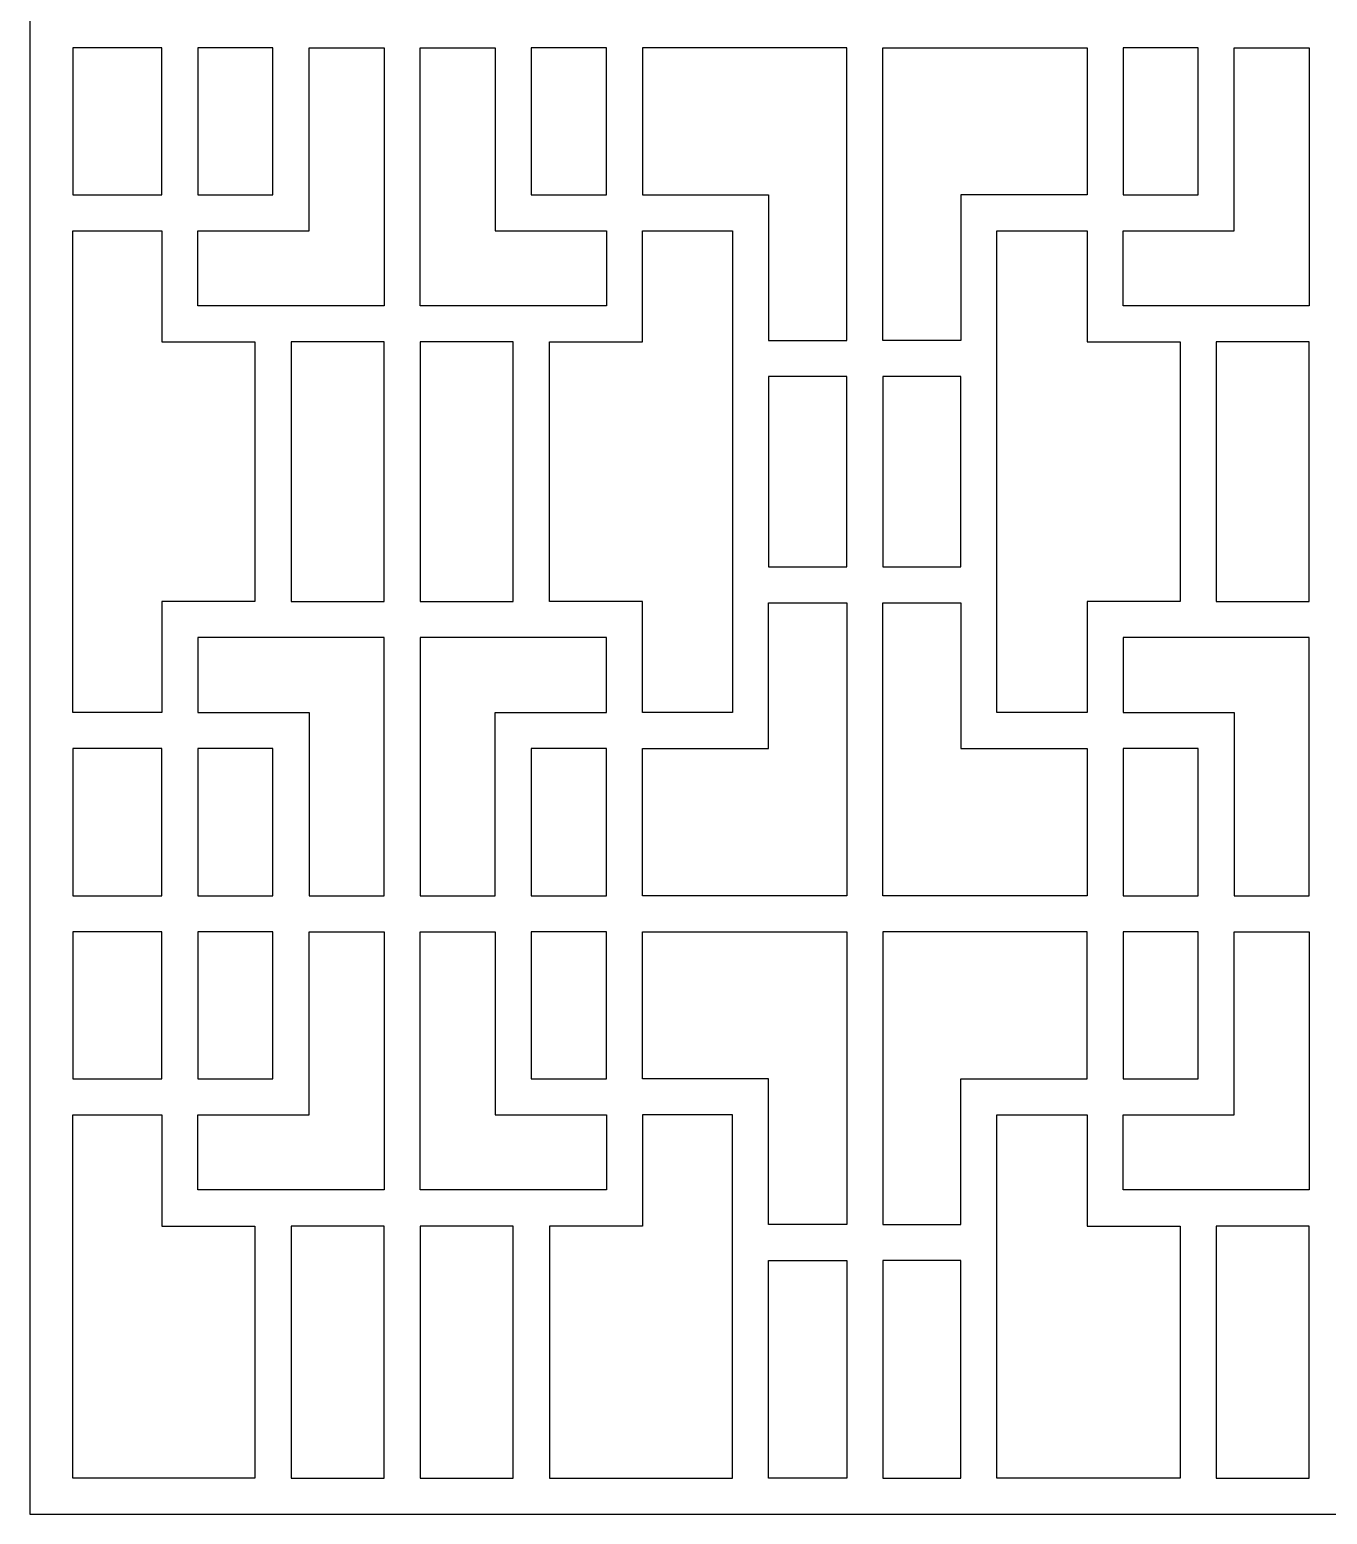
# Model space of a CAD drawing. Header units: centimetres. Extents: x 1.5 to 8.82, y -0.15 to 9.
# Drawn here: x 1.501 to 5.162, y -0.153 to 4.038 of the extents above; entities that cross this region are included whole.
import ezdxf

# ---------------------------------------------------------------- set-up
doc = ezdxf.new("R2010")
doc.units = ezdxf.units.CM
doc.header["$MEASUREMENT"] = 0
doc.layers.add('layer 1', color=7, linetype='Continuous')

msp = doc.modelspace()

# ---------------------------------------------------------------- linework, layer by layer
at = {"layer": 'layer 1', "color": 250}
msp.add_open_spline([(1.50051, -0.15265), (1.50051, -0.15265), (1.50051, -0.15265), (1.50051, -0.15265), (1.50051, -0.15265), (1.50051, -0.15265), (1.50051, 9.00077), (1.50051, 9.00077), (1.50051, 9.00077), (1.50051, 9.00077), (8.82324, 9.00077), (8.82324, 9.00077), (8.82324, 9.00077), (8.82324, 9.00077), (8.82324, -0.15265), (8.82324, -0.15265), (8.82324, -0.15265), (8.82324, -0.15265), (1.50051, -0.15265), (1.50051, -0.15265), (1.50051, -0.15265), (1.50051, -0.15265), (1.50051, -0.15265), (1.50051, -0.15265)], degree=3, knots=[0, 0, 0, 0, 0.1428571, 0.1428571, 0.1428571, 0.1428571, 0.2857143, 0.2857143, 0.2857143, 0.2857143, 0.4285714, 0.4285714, 0.4285714, 0.4285714, 0.5714286, 0.5714286, 0.5714286, 0.5714286, 0.7142857, 0.7142857, 0.7142857, 0.7142857, 1, 1, 1, 1], dxfattribs=at)
at = {"layer": 'layer 1', "color": 7}
for points, knots in [([(1.62255, 3.98673), (1.62255, 3.98673), (1.87342, 3.98673), (1.87342, 3.98673), (1.87342, 3.98673), (1.87342, 3.98673), (1.87342, 3.57143), (1.87342, 3.57143), (1.87342, 3.57143), (1.87342, 3.57143), (1.62255, 3.57143), (1.62255, 3.57143), (1.62255, 3.57143), (1.62255, 3.57143), (1.62255, 3.98673), (1.62255, 3.98673)], [0, 0, 0, 0, 0.2, 0.2, 0.2, 0.2, 0.4, 0.4, 0.4, 0.4, 0.6, 0.6, 0.6, 0.6, 1, 1, 1, 1]), ([(1.97513, 3.98673), (1.97513, 3.98673), (2.18701, 3.98673), (2.18701, 3.98673), (2.18701, 3.98673), (2.18701, 3.98673), (2.18701, 3.57143), (2.18701, 3.57143), (2.18701, 3.57143), (2.18701, 3.57143), (1.97513, 3.57143), (1.97513, 3.57143), (1.97513, 3.57143), (1.97513, 3.57143), (1.97513, 3.98673), (1.97513, 3.98673), (1.97513, 3.98673), (1.97513, 3.98673), (1.97513, 3.98673), (1.97513, 3.98673)], [0, 0, 0, 0, 0.1666667, 0.1666667, 0.1666667, 0.1666667, 0.3333333, 0.3333333, 0.3333333, 0.3333333, 0.5, 0.5, 0.5, 0.5, 0.6666667, 0.6666667, 0.6666667, 0.6666667, 1, 1, 1, 1]), ([(2.28872, 3.46973), (2.28872, 3.46973), (1.97513, 3.46973), (1.97513, 3.46973), (1.97513, 3.46973), (1.97513, 3.46973), (1.97513, 3.25784), (1.97513, 3.25784), (1.97513, 3.25784), (1.97513, 3.25784), (2.5006, 3.25784), (2.5006, 3.25784), (2.5006, 3.25784), (2.5006, 3.25784), (2.5006, 3.98673), (2.5006, 3.98673), (2.5006, 3.98673), (2.5006, 3.98673), (2.28872, 3.98673), (2.28872, 3.98673), (2.28872, 3.98673), (2.28872, 3.98673), (2.28872, 3.46973), (2.28872, 3.46973)], [0, 0, 0, 0, 0.1428571, 0.1428571, 0.1428571, 0.1428571, 0.2857143, 0.2857143, 0.2857143, 0.2857143, 0.4285714, 0.4285714, 0.4285714, 0.4285714, 0.5714286, 0.5714286, 0.5714286, 0.5714286, 0.7142857, 0.7142857, 0.7142857, 0.7142857, 1, 1, 1, 1]), ([(3.12778, 3.46973), (3.12778, 3.46973), (2.81419, 3.46973), (2.81419, 3.46973), (2.81419, 3.46973), (2.81419, 3.46973), (2.81419, 3.98673), (2.81419, 3.98673), (2.81419, 3.98673), (2.81419, 3.98673), (2.60231, 3.98673), (2.60231, 3.98673), (2.60231, 3.98673), (2.60231, 3.98673), (2.60231, 3.25784), (2.60231, 3.25784), (2.60231, 3.25784), (2.60231, 3.25784), (3.12778, 3.25784), (3.12778, 3.25784), (3.12778, 3.25784), (3.12778, 3.25784), (3.12778, 3.46973), (3.12778, 3.46973), (3.12778, 3.46973), (3.12778, 3.46973), (3.12778, 3.46973), (3.12778, 3.46973)], [0, 0, 0, 0, 0.125, 0.125, 0.125, 0.125, 0.25, 0.25, 0.25, 0.25, 0.375, 0.375, 0.375, 0.375, 0.5, 0.5, 0.5, 0.5, 0.625, 0.625, 0.625, 0.625, 0.75, 0.75, 0.75, 0.75, 1, 1, 1, 1]), ([(2.9159, 3.98673), (2.9159, 3.98673), (3.12778, 3.98673), (3.12778, 3.98673), (3.12778, 3.98673), (3.12778, 3.98673), (3.12778, 3.57143), (3.12778, 3.57143), (3.12778, 3.57143), (3.12778, 3.57143), (2.9159, 3.57143), (2.9159, 3.57143), (2.9159, 3.57143), (2.9159, 3.57143), (2.9159, 3.98673), (2.9159, 3.98673), (2.9159, 3.98673), (2.9159, 3.98673), (2.9159, 3.98673), (2.9159, 3.98673)], [0, 0, 0, 0, 0.1666667, 0.1666667, 0.1666667, 0.1666667, 0.3333333, 0.3333333, 0.3333333, 0.3333333, 0.5, 0.5, 0.5, 0.5, 0.6666667, 0.6666667, 0.6666667, 0.6666667, 1, 1, 1, 1]), ([(3.80581, 3.16038), (3.80581, 3.16038), (3.58545, 3.16038), (3.58545, 3.16038), (3.58545, 3.16038), (3.58545, 3.16038), (3.58545, 3.57143), (3.58545, 3.57143), (3.58545, 3.57143), (3.58545, 3.57143), (3.22949, 3.57143), (3.22949, 3.57143), (3.22949, 3.57143), (3.22949, 3.57143), (3.22949, 3.98673), (3.22949, 3.98673), (3.22949, 3.98673), (3.22949, 3.98673), (3.80581, 3.98673), (3.80581, 3.98673), (3.80581, 3.98673), (3.80581, 3.98673), (3.80581, 3.16038), (3.80581, 3.16038), (3.80581, 3.16038), (3.80581, 3.16038), (3.80581, 3.16038), (3.80581, 3.16038)], [0, 0, 0, 0, 0.125, 0.125, 0.125, 0.125, 0.25, 0.25, 0.25, 0.25, 0.375, 0.375, 0.375, 0.375, 0.5, 0.5, 0.5, 0.5, 0.625, 0.625, 0.625, 0.625, 0.75, 0.75, 0.75, 0.75, 1, 1, 1, 1]), ([(3.90752, 3.98673), (3.90752, 3.98673), (3.90752, 3.16038), (3.90752, 3.16038), (3.90752, 3.16038), (3.90752, 3.16038), (4.12788, 3.16038), (4.12788, 3.16038), (4.12788, 3.16038), (4.12788, 3.16038), (4.12788, 3.57143), (4.12788, 3.57143), (4.12788, 3.57143), (4.12788, 3.57143), (4.48384, 3.57143), (4.48384, 3.57143), (4.48384, 3.57143), (4.48384, 3.57143), (4.48384, 3.98673), (4.48384, 3.98673), (4.48384, 3.98673), (4.48384, 3.98673), (3.90752, 3.98673), (3.90752, 3.98673), (3.90752, 3.98673), (3.90752, 3.98673), (3.90752, 3.98673), (3.90752, 3.98673)], [0, 0, 0, 0, 0.125, 0.125, 0.125, 0.125, 0.25, 0.25, 0.25, 0.25, 0.375, 0.375, 0.375, 0.375, 0.5, 0.5, 0.5, 0.5, 0.625, 0.625, 0.625, 0.625, 0.75, 0.75, 0.75, 0.75, 1, 1, 1, 1]), ([(4.58555, 3.98673), (4.58555, 3.98673), (4.79743, 3.98673), (4.79743, 3.98673), (4.79743, 3.98673), (4.79743, 3.98673), (4.79743, 3.57143), (4.79743, 3.57143), (4.79743, 3.57143), (4.79743, 3.57143), (4.58555, 3.57143), (4.58555, 3.57143), (4.58555, 3.57143), (4.58555, 3.57143), (4.58555, 3.98673), (4.58555, 3.98673), (4.58555, 3.98673), (4.58555, 3.98673), (4.58555, 3.98673), (4.58555, 3.98673)], [0, 0, 0, 0, 0.1666667, 0.1666667, 0.1666667, 0.1666667, 0.3333333, 0.3333333, 0.3333333, 0.3333333, 0.5, 0.5, 0.5, 0.5, 0.6666667, 0.6666667, 0.6666667, 0.6666667, 1, 1, 1, 1]), ([(4.89914, 3.46973), (4.89914, 3.46973), (4.58555, 3.46973), (4.58555, 3.46973), (4.58555, 3.46973), (4.58555, 3.46973), (4.58555, 3.25784), (4.58555, 3.25784), (4.58555, 3.25784), (4.58555, 3.25784), (5.11102, 3.25784), (5.11102, 3.25784), (5.11102, 3.25784), (5.11102, 3.25784), (5.11102, 3.98673), (5.11102, 3.98673), (5.11102, 3.98673), (5.11102, 3.98673), (4.89914, 3.98673), (4.89914, 3.98673), (4.89914, 3.98673), (4.89914, 3.98673), (4.89914, 3.46973), (4.89914, 3.46973), (4.89914, 3.46973), (4.89914, 3.46973), (4.89914, 3.46973), (4.89914, 3.46973)], [0, 0, 0, 0, 0.125, 0.125, 0.125, 0.125, 0.25, 0.25, 0.25, 0.25, 0.375, 0.375, 0.375, 0.375, 0.5, 0.5, 0.5, 0.5, 0.625, 0.625, 0.625, 0.625, 0.75, 0.75, 0.75, 0.75, 1, 1, 1, 1]), ([(1.87342, 3.46973), (1.87342, 3.46973), (1.62255, 3.46973), (1.62255, 3.46973), (1.62255, 3.46973), (1.62255, 3.46973), (1.62255, 2.11028), (1.62255, 2.11028), (1.62255, 2.11028), (1.62255, 2.11028), (1.87342, 2.11028), (1.87342, 2.11028), (1.87342, 2.11028), (1.87342, 2.11028), (1.87342, 2.42387), (1.87342, 2.42387), (1.87342, 2.42387), (1.87342, 2.42387), (2.13616, 2.42387), (2.13616, 2.42387), (2.13616, 2.42387), (2.13616, 2.42387), (2.13616, 3.15614), (2.13616, 3.15614), (2.13616, 3.15614), (2.13616, 3.15614), (1.87342, 3.15614), (1.87342, 3.15614), (1.87342, 3.15614), (1.87342, 3.15614), (1.87342, 3.46973), (1.87342, 3.46973)], [0, 0, 0, 0, 0.1111111, 0.1111111, 0.1111111, 0.1111111, 0.2222222, 0.2222222, 0.2222222, 0.2222222, 0.3333333, 0.3333333, 0.3333333, 0.3333333, 0.4444444, 0.4444444, 0.4444444, 0.4444444, 0.5555556, 0.5555556, 0.5555556, 0.5555556, 0.6666667, 0.6666667, 0.6666667, 0.6666667, 0.7777778, 0.7777778, 0.7777778, 0.7777778, 1, 1, 1, 1]), ([(3.22949, 3.15614), (3.22949, 3.15614), (2.96675, 3.15614), (2.96675, 3.15614), (2.96675, 3.15614), (2.96675, 3.15614), (2.96675, 2.42387), (2.96675, 2.42387), (2.96675, 2.42387), (2.96675, 2.42387), (3.22949, 2.42387), (3.22949, 2.42387), (3.22949, 2.42387), (3.22949, 2.42387), (3.22949, 2.11028), (3.22949, 2.11028), (3.22949, 2.11028), (3.22949, 2.11028), (3.48375, 2.11028), (3.48375, 2.11028), (3.48375, 2.11028), (3.48375, 2.11028), (3.48375, 3.46973), (3.48375, 3.46973), (3.48375, 3.46973), (3.48375, 3.46973), (3.22949, 3.46973), (3.22949, 3.46973), (3.22949, 3.46973), (3.22949, 3.46973), (3.22949, 3.15614), (3.22949, 3.15614)], [0, 0, 0, 0, 0.1111111, 0.1111111, 0.1111111, 0.1111111, 0.2222222, 0.2222222, 0.2222222, 0.2222222, 0.3333333, 0.3333333, 0.3333333, 0.3333333, 0.4444444, 0.4444444, 0.4444444, 0.4444444, 0.5555556, 0.5555556, 0.5555556, 0.5555556, 0.6666667, 0.6666667, 0.6666667, 0.6666667, 0.7777778, 0.7777778, 0.7777778, 0.7777778, 1, 1, 1, 1]), ([(4.22958, 3.46973), (4.22958, 3.46973), (4.22958, 2.11028), (4.22958, 2.11028), (4.22958, 2.11028), (4.22958, 2.11028), (4.48384, 2.11028), (4.48384, 2.11028), (4.48384, 2.11028), (4.48384, 2.11028), (4.48384, 2.42387), (4.48384, 2.42387), (4.48384, 2.42387), (4.48384, 2.42387), (4.74658, 2.42387), (4.74658, 2.42387), (4.74658, 2.42387), (4.74658, 2.42387), (4.74658, 3.15614), (4.74658, 3.15614), (4.74658, 3.15614), (4.74658, 3.15614), (4.48384, 3.15614), (4.48384, 3.15614), (4.48384, 3.15614), (4.48384, 3.15614), (4.48384, 3.46973), (4.48384, 3.46973), (4.48384, 3.46973), (4.48384, 3.46973), (4.22958, 3.46973), (4.22958, 3.46973), (4.22958, 3.46973), (4.22958, 3.46973), (4.22958, 3.46973), (4.22958, 3.46973)], [0, 0, 0, 0, 0.1, 0.1, 0.1, 0.1, 0.2, 0.2, 0.2, 0.2, 0.3, 0.3, 0.3, 0.3, 0.4, 0.4, 0.4, 0.4, 0.5, 0.5, 0.5, 0.5, 0.6, 0.6, 0.6, 0.6, 0.7, 0.7, 0.7, 0.7, 0.8, 0.8, 0.8, 0.8, 1, 1, 1, 1]), ([(2.23787, 3.15614), (2.23787, 3.15614), (2.5006, 3.15614), (2.5006, 3.15614), (2.5006, 3.15614), (2.5006, 3.15614), (2.5006, 2.42387), (2.5006, 2.42387), (2.5006, 2.42387), (2.5006, 2.42387), (2.23787, 2.42387), (2.23787, 2.42387), (2.23787, 2.42387), (2.23787, 2.42387), (2.23787, 3.15614), (2.23787, 3.15614)], [0, 0, 0, 0, 0.2, 0.2, 0.2, 0.2, 0.4, 0.4, 0.4, 0.4, 0.6, 0.6, 0.6, 0.6, 1, 1, 1, 1]), ([(2.60231, 3.15614), (2.60231, 3.15614), (2.86504, 3.15614), (2.86504, 3.15614), (2.86504, 3.15614), (2.86504, 3.15614), (2.86504, 2.42387), (2.86504, 2.42387), (2.86504, 2.42387), (2.86504, 2.42387), (2.60231, 2.42387), (2.60231, 2.42387), (2.60231, 2.42387), (2.60231, 2.42387), (2.60231, 3.15614), (2.60231, 3.15614), (2.60231, 3.15614), (2.60231, 3.15614), (2.60231, 3.15614), (2.60231, 3.15614)], [0, 0, 0, 0, 0.1666667, 0.1666667, 0.1666667, 0.1666667, 0.3333333, 0.3333333, 0.3333333, 0.3333333, 0.5, 0.5, 0.5, 0.5, 0.6666667, 0.6666667, 0.6666667, 0.6666667, 1, 1, 1, 1]), ([(4.84829, 3.15614), (4.84829, 3.15614), (5.11102, 3.15614), (5.11102, 3.15614), (5.11102, 3.15614), (5.11102, 3.15614), (5.11102, 2.42387), (5.11102, 2.42387), (5.11102, 2.42387), (5.11102, 2.42387), (4.84829, 2.42387), (4.84829, 2.42387), (4.84829, 2.42387), (4.84829, 2.42387), (4.84829, 3.15614), (4.84829, 3.15614), (4.84829, 3.15614), (4.84829, 3.15614), (4.84829, 3.15614), (4.84829, 3.15614)], [0, 0, 0, 0, 0.1666667, 0.1666667, 0.1666667, 0.1666667, 0.3333333, 0.3333333, 0.3333333, 0.3333333, 0.5, 0.5, 0.5, 0.5, 0.6666667, 0.6666667, 0.6666667, 0.6666667, 1, 1, 1, 1]), ([(3.58545, 3.05867), (3.58545, 3.05867), (3.80581, 3.05867), (3.80581, 3.05867), (3.80581, 3.05867), (3.80581, 3.05867), (3.80581, 2.52133), (3.80581, 2.52133), (3.80581, 2.52133), (3.80581, 2.52133), (3.58545, 2.52133), (3.58545, 2.52133), (3.58545, 2.52133), (3.58545, 2.52133), (3.58545, 3.05867), (3.58545, 3.05867)], [0, 0, 0, 0, 0.2, 0.2, 0.2, 0.2, 0.4, 0.4, 0.4, 0.4, 0.6, 0.6, 0.6, 0.6, 1, 1, 1, 1]), ([(3.90752, 3.05867), (3.90752, 3.05867), (4.12788, 3.05867), (4.12788, 3.05867), (4.12788, 3.05867), (4.12788, 3.05867), (4.12788, 2.52133), (4.12788, 2.52133), (4.12788, 2.52133), (4.12788, 2.52133), (3.90752, 2.52133), (3.90752, 2.52133), (3.90752, 2.52133), (3.90752, 2.52133), (3.90752, 3.05867), (3.90752, 3.05867), (3.90752, 3.05867), (3.90752, 3.05867), (3.90752, 3.05867), (3.90752, 3.05867)], [0, 0, 0, 0, 0.1666667, 0.1666667, 0.1666667, 0.1666667, 0.3333333, 0.3333333, 0.3333333, 0.3333333, 0.5, 0.5, 0.5, 0.5, 0.6666667, 0.6666667, 0.6666667, 0.6666667, 1, 1, 1, 1]), ([(3.22949, 1.59328), (3.22949, 1.59328), (3.80581, 1.59328), (3.80581, 1.59328), (3.80581, 1.59328), (3.80581, 1.59328), (3.80581, 2.41963), (3.80581, 2.41963), (3.80581, 2.41963), (3.80581, 2.41963), (3.58545, 2.41963), (3.58545, 2.41963), (3.58545, 2.41963), (3.58545, 2.41963), (3.58545, 2.00857), (3.58545, 2.00857), (3.58545, 2.00857), (3.58545, 2.00857), (3.22949, 2.00857), (3.22949, 2.00857), (3.22949, 2.00857), (3.22949, 2.00857), (3.22949, 1.59328), (3.22949, 1.59328)], [0, 0, 0, 0, 0.1428571, 0.1428571, 0.1428571, 0.1428571, 0.2857143, 0.2857143, 0.2857143, 0.2857143, 0.4285714, 0.4285714, 0.4285714, 0.4285714, 0.5714286, 0.5714286, 0.5714286, 0.5714286, 0.7142857, 0.7142857, 0.7142857, 0.7142857, 1, 1, 1, 1]), ([(3.90752, 2.41963), (3.90752, 2.41963), (3.90752, 1.59328), (3.90752, 1.59328), (3.90752, 1.59328), (3.90752, 1.59328), (4.48384, 1.59328), (4.48384, 1.59328), (4.48384, 1.59328), (4.48384, 1.59328), (4.48384, 2.00857), (4.48384, 2.00857), (4.48384, 2.00857), (4.48384, 2.00857), (4.12788, 2.00857), (4.12788, 2.00857), (4.12788, 2.00857), (4.12788, 2.00857), (4.12788, 2.41963), (4.12788, 2.41963), (4.12788, 2.41963), (4.12788, 2.41963), (3.90752, 2.41963), (3.90752, 2.41963), (3.90752, 2.41963), (3.90752, 2.41963), (3.90752, 2.41963), (3.90752, 2.41963)], [0, 0, 0, 0, 0.125, 0.125, 0.125, 0.125, 0.25, 0.25, 0.25, 0.25, 0.375, 0.375, 0.375, 0.375, 0.5, 0.5, 0.5, 0.5, 0.625, 0.625, 0.625, 0.625, 0.75, 0.75, 0.75, 0.75, 1, 1, 1, 1]), ([(2.28872, 2.11028), (2.28872, 2.11028), (1.97513, 2.11028), (1.97513, 2.11028), (1.97513, 2.11028), (1.97513, 2.11028), (1.97513, 2.32216), (1.97513, 2.32216), (1.97513, 2.32216), (1.97513, 2.32216), (2.5006, 2.32216), (2.5006, 2.32216), (2.5006, 2.32216), (2.5006, 2.32216), (2.5006, 1.59328), (2.5006, 1.59328), (2.5006, 1.59328), (2.5006, 1.59328), (2.28872, 1.59328), (2.28872, 1.59328), (2.28872, 1.59328), (2.28872, 1.59328), (2.28872, 2.11028), (2.28872, 2.11028)], [0, 0, 0, 0, 0.1428571, 0.1428571, 0.1428571, 0.1428571, 0.2857143, 0.2857143, 0.2857143, 0.2857143, 0.4285714, 0.4285714, 0.4285714, 0.4285714, 0.5714286, 0.5714286, 0.5714286, 0.5714286, 0.7142857, 0.7142857, 0.7142857, 0.7142857, 1, 1, 1, 1]), ([(3.12778, 2.11028), (3.12778, 2.11028), (2.81419, 2.11028), (2.81419, 2.11028), (2.81419, 2.11028), (2.81419, 2.11028), (2.81419, 1.59328), (2.81419, 1.59328), (2.81419, 1.59328), (2.81419, 1.59328), (2.60231, 1.59328), (2.60231, 1.59328), (2.60231, 1.59328), (2.60231, 1.59328), (2.60231, 2.32216), (2.60231, 2.32216), (2.60231, 2.32216), (2.60231, 2.32216), (3.12778, 2.32216), (3.12778, 2.32216), (3.12778, 2.32216), (3.12778, 2.32216), (3.12778, 2.11028), (3.12778, 2.11028), (3.12778, 2.11028), (3.12778, 2.11028), (3.12778, 2.11028), (3.12778, 2.11028)], [0, 0, 0, 0, 0.125, 0.125, 0.125, 0.125, 0.25, 0.25, 0.25, 0.25, 0.375, 0.375, 0.375, 0.375, 0.5, 0.5, 0.5, 0.5, 0.625, 0.625, 0.625, 0.625, 0.75, 0.75, 0.75, 0.75, 1, 1, 1, 1]), ([(4.89914, 2.11028), (4.89914, 2.11028), (4.58555, 2.11028), (4.58555, 2.11028), (4.58555, 2.11028), (4.58555, 2.11028), (4.58555, 2.32216), (4.58555, 2.32216), (4.58555, 2.32216), (4.58555, 2.32216), (5.11102, 2.32216), (5.11102, 2.32216), (5.11102, 2.32216), (5.11102, 2.32216), (5.11102, 1.59328), (5.11102, 1.59328), (5.11102, 1.59328), (5.11102, 1.59328), (4.89914, 1.59328), (4.89914, 1.59328), (4.89914, 1.59328), (4.89914, 1.59328), (4.89914, 2.11028), (4.89914, 2.11028), (4.89914, 2.11028), (4.89914, 2.11028), (4.89914, 2.11028), (4.89914, 2.11028)], [0, 0, 0, 0, 0.125, 0.125, 0.125, 0.125, 0.25, 0.25, 0.25, 0.25, 0.375, 0.375, 0.375, 0.375, 0.5, 0.5, 0.5, 0.5, 0.625, 0.625, 0.625, 0.625, 0.75, 0.75, 0.75, 0.75, 1, 1, 1, 1]), ([(1.62255, 2.00857), (1.62255, 2.00857), (1.87342, 2.00857), (1.87342, 2.00857), (1.87342, 2.00857), (1.87342, 2.00857), (1.87342, 1.59328), (1.87342, 1.59328), (1.87342, 1.59328), (1.87342, 1.59328), (1.62255, 1.59328), (1.62255, 1.59328), (1.62255, 1.59328), (1.62255, 1.59328), (1.62255, 2.00857), (1.62255, 2.00857), (1.62255, 2.00857), (1.62255, 2.00857), (1.62255, 2.00857), (1.62255, 2.00857)], [0, 0, 0, 0, 0.1666667, 0.1666667, 0.1666667, 0.1666667, 0.3333333, 0.3333333, 0.3333333, 0.3333333, 0.5, 0.5, 0.5, 0.5, 0.6666667, 0.6666667, 0.6666667, 0.6666667, 1, 1, 1, 1]), ([(1.97513, 2.00857), (1.97513, 2.00857), (2.18701, 2.00857), (2.18701, 2.00857), (2.18701, 2.00857), (2.18701, 2.00857), (2.18701, 1.59328), (2.18701, 1.59328), (2.18701, 1.59328), (2.18701, 1.59328), (1.97513, 1.59328), (1.97513, 1.59328), (1.97513, 1.59328), (1.97513, 1.59328), (1.97513, 2.00857), (1.97513, 2.00857), (1.97513, 2.00857), (1.97513, 2.00857), (1.97513, 2.00857), (1.97513, 2.00857)], [0, 0, 0, 0, 0.1666667, 0.1666667, 0.1666667, 0.1666667, 0.3333333, 0.3333333, 0.3333333, 0.3333333, 0.5, 0.5, 0.5, 0.5, 0.6666667, 0.6666667, 0.6666667, 0.6666667, 1, 1, 1, 1]), ([(2.9159, 2.00857), (2.9159, 2.00857), (3.12778, 2.00857), (3.12778, 2.00857), (3.12778, 2.00857), (3.12778, 2.00857), (3.12778, 1.59328), (3.12778, 1.59328), (3.12778, 1.59328), (3.12778, 1.59328), (2.9159, 1.59328), (2.9159, 1.59328), (2.9159, 1.59328), (2.9159, 1.59328), (2.9159, 2.00857), (2.9159, 2.00857), (2.9159, 2.00857), (2.9159, 2.00857), (2.9159, 2.00857), (2.9159, 2.00857)], [0, 0, 0, 0, 0.1666667, 0.1666667, 0.1666667, 0.1666667, 0.3333333, 0.3333333, 0.3333333, 0.3333333, 0.5, 0.5, 0.5, 0.5, 0.6666667, 0.6666667, 0.6666667, 0.6666667, 1, 1, 1, 1]), ([(4.58555, 2.00857), (4.58555, 2.00857), (4.79743, 2.00857), (4.79743, 2.00857), (4.79743, 2.00857), (4.79743, 2.00857), (4.79743, 1.59328), (4.79743, 1.59328), (4.79743, 1.59328), (4.79743, 1.59328), (4.58555, 1.59328), (4.58555, 1.59328), (4.58555, 1.59328), (4.58555, 1.59328), (4.58555, 2.00857), (4.58555, 2.00857), (4.58555, 2.00857), (4.58555, 2.00857), (4.58555, 2.00857), (4.58555, 2.00857)], [0, 0, 0, 0, 0.1666667, 0.1666667, 0.1666667, 0.1666667, 0.3333333, 0.3333333, 0.3333333, 0.3333333, 0.5, 0.5, 0.5, 0.5, 0.6666667, 0.6666667, 0.6666667, 0.6666667, 1, 1, 1, 1]), ([(1.62255, 1.49157), (1.62255, 1.49157), (1.87342, 1.49157), (1.87342, 1.49157), (1.87342, 1.49157), (1.87342, 1.49157), (1.87342, 1.07628), (1.87342, 1.07628), (1.87342, 1.07628), (1.87342, 1.07628), (1.62255, 1.07628), (1.62255, 1.07628), (1.62255, 1.07628), (1.62255, 1.07628), (1.62255, 1.49157), (1.62255, 1.49157), (1.62255, 1.49157), (1.62255, 1.49157), (1.62255, 1.49157), (1.62255, 1.49157)], [0, 0, 0, 0, 0.1666667, 0.1666667, 0.1666667, 0.1666667, 0.3333333, 0.3333333, 0.3333333, 0.3333333, 0.5, 0.5, 0.5, 0.5, 0.6666667, 0.6666667, 0.6666667, 0.6666667, 1, 1, 1, 1]), ([(1.97513, 1.49157), (1.97513, 1.49157), (2.18701, 1.49157), (2.18701, 1.49157), (2.18701, 1.49157), (2.18701, 1.49157), (2.18701, 1.07628), (2.18701, 1.07628), (2.18701, 1.07628), (2.18701, 1.07628), (1.97513, 1.07628), (1.97513, 1.07628), (1.97513, 1.07628), (1.97513, 1.07628), (1.97513, 1.49157), (1.97513, 1.49157), (1.97513, 1.49157), (1.97513, 1.49157), (1.97513, 1.49157), (1.97513, 1.49157)], [0, 0, 0, 0, 0.1666667, 0.1666667, 0.1666667, 0.1666667, 0.3333333, 0.3333333, 0.3333333, 0.3333333, 0.5, 0.5, 0.5, 0.5, 0.6666667, 0.6666667, 0.6666667, 0.6666667, 1, 1, 1, 1]), ([(2.28872, 0.97457), (2.28872, 0.97457), (1.97513, 0.97457), (1.97513, 0.97457), (1.97513, 0.97457), (1.97513, 0.97457), (1.97513, 0.76269), (1.97513, 0.76269), (1.97513, 0.76269), (1.97513, 0.76269), (2.5006, 0.76269), (2.5006, 0.76269), (2.5006, 0.76269), (2.5006, 0.76269), (2.5006, 1.49157), (2.5006, 1.49157), (2.5006, 1.49157), (2.5006, 1.49157), (2.28872, 1.49157), (2.28872, 1.49157), (2.28872, 1.49157), (2.28872, 1.49157), (2.28872, 0.97457), (2.28872, 0.97457), (2.28872, 0.97457), (2.28872, 0.97457), (2.28872, 0.97457), (2.28872, 0.97457)], [0, 0, 0, 0, 0.125, 0.125, 0.125, 0.125, 0.25, 0.25, 0.25, 0.25, 0.375, 0.375, 0.375, 0.375, 0.5, 0.5, 0.5, 0.5, 0.625, 0.625, 0.625, 0.625, 0.75, 0.75, 0.75, 0.75, 1, 1, 1, 1]), ([(3.12778, 0.97457), (3.12778, 0.97457), (2.81419, 0.97457), (2.81419, 0.97457), (2.81419, 0.97457), (2.81419, 0.97457), (2.81419, 1.49157), (2.81419, 1.49157), (2.81419, 1.49157), (2.81419, 1.49157), (2.60231, 1.49157), (2.60231, 1.49157), (2.60231, 1.49157), (2.60231, 1.49157), (2.60231, 0.76269), (2.60231, 0.76269), (2.60231, 0.76269), (2.60231, 0.76269), (3.12778, 0.76269), (3.12778, 0.76269), (3.12778, 0.76269), (3.12778, 0.76269), (3.12778, 0.97457), (3.12778, 0.97457), (3.12778, 0.97457), (3.12778, 0.97457), (3.12778, 0.97457), (3.12778, 0.97457)], [0, 0, 0, 0, 0.125, 0.125, 0.125, 0.125, 0.25, 0.25, 0.25, 0.25, 0.375, 0.375, 0.375, 0.375, 0.5, 0.5, 0.5, 0.5, 0.625, 0.625, 0.625, 0.625, 0.75, 0.75, 0.75, 0.75, 1, 1, 1, 1]), ([(2.9159, 1.49157), (2.9159, 1.49157), (3.12778, 1.49157), (3.12778, 1.49157), (3.12778, 1.49157), (3.12778, 1.49157), (3.12778, 1.07628), (3.12778, 1.07628), (3.12778, 1.07628), (3.12778, 1.07628), (2.9159, 1.07628), (2.9159, 1.07628), (2.9159, 1.07628), (2.9159, 1.07628), (2.9159, 1.49157), (2.9159, 1.49157), (2.9159, 1.49157), (2.9159, 1.49157), (2.9159, 1.49157), (2.9159, 1.49157)], [0, 0, 0, 0, 0.1666667, 0.1666667, 0.1666667, 0.1666667, 0.3333333, 0.3333333, 0.3333333, 0.3333333, 0.5, 0.5, 0.5, 0.5, 0.6666667, 0.6666667, 0.6666667, 0.6666667, 1, 1, 1, 1]), ([(3.58545, 0.66522), (3.58545, 0.66522), (3.80581, 0.66522), (3.80581, 0.66522), (3.80581, 0.66522), (3.80581, 0.66522), (3.80581, 1.49157), (3.80581, 1.49157), (3.80581, 1.49157), (3.80581, 1.49157), (3.22949, 1.49157), (3.22949, 1.49157), (3.22949, 1.49157), (3.22949, 1.49157), (3.22949, 1.07628), (3.22949, 1.07628), (3.22949, 1.07628), (3.22949, 1.07628), (3.58545, 1.07628), (3.58545, 1.07628), (3.58545, 1.07628), (3.58545, 1.07628), (3.58545, 0.66522), (3.58545, 0.66522), (3.58545, 0.66522), (3.58545, 0.66522), (3.58545, 0.66522), (3.58545, 0.66522)], [0, 0, 0, 0, 0.125, 0.125, 0.125, 0.125, 0.25, 0.25, 0.25, 0.25, 0.375, 0.375, 0.375, 0.375, 0.5, 0.5, 0.5, 0.5, 0.625, 0.625, 0.625, 0.625, 0.75, 0.75, 0.75, 0.75, 1, 1, 1, 1]), ([(4.12788, 0.66522), (4.12788, 0.66522), (3.90752, 0.66522), (3.90752, 0.66522), (3.90752, 0.66522), (3.90752, 0.66522), (3.90752, 1.49157), (3.90752, 1.49157), (3.90752, 1.49157), (3.90752, 1.49157), (4.48384, 1.49157), (4.48384, 1.49157), (4.48384, 1.49157), (4.48384, 1.49157), (4.48384, 1.07628), (4.48384, 1.07628), (4.48384, 1.07628), (4.48384, 1.07628), (4.12788, 1.07628), (4.12788, 1.07628), (4.12788, 1.07628), (4.12788, 1.07628), (4.12788, 0.66522), (4.12788, 0.66522), (4.12788, 0.66522), (4.12788, 0.66522), (4.12788, 0.66522), (4.12788, 0.66522)], [0, 0, 0, 0, 0.125, 0.125, 0.125, 0.125, 0.25, 0.25, 0.25, 0.25, 0.375, 0.375, 0.375, 0.375, 0.5, 0.5, 0.5, 0.5, 0.625, 0.625, 0.625, 0.625, 0.75, 0.75, 0.75, 0.75, 1, 1, 1, 1]), ([(4.58555, 1.49157), (4.58555, 1.49157), (4.79743, 1.49157), (4.79743, 1.49157), (4.79743, 1.49157), (4.79743, 1.49157), (4.79743, 1.07628), (4.79743, 1.07628), (4.79743, 1.07628), (4.79743, 1.07628), (4.58555, 1.07628), (4.58555, 1.07628), (4.58555, 1.07628), (4.58555, 1.07628), (4.58555, 1.49157), (4.58555, 1.49157), (4.58555, 1.49157), (4.58555, 1.49157), (4.58555, 1.49157), (4.58555, 1.49157)], [0, 0, 0, 0, 0.1666667, 0.1666667, 0.1666667, 0.1666667, 0.3333333, 0.3333333, 0.3333333, 0.3333333, 0.5, 0.5, 0.5, 0.5, 0.6666667, 0.6666667, 0.6666667, 0.6666667, 1, 1, 1, 1]), ([(4.89914, 0.97457), (4.89914, 0.97457), (4.58555, 0.97457), (4.58555, 0.97457), (4.58555, 0.97457), (4.58555, 0.97457), (4.58555, 0.76269), (4.58555, 0.76269), (4.58555, 0.76269), (4.58555, 0.76269), (5.11102, 0.76269), (5.11102, 0.76269), (5.11102, 0.76269), (5.11102, 0.76269), (5.11102, 1.49157), (5.11102, 1.49157), (5.11102, 1.49157), (5.11102, 1.49157), (4.89914, 1.49157), (4.89914, 1.49157), (4.89914, 1.49157), (4.89914, 1.49157), (4.89914, 0.97457), (4.89914, 0.97457), (4.89914, 0.97457), (4.89914, 0.97457), (4.89914, 0.97457), (4.89914, 0.97457)], [0, 0, 0, 0, 0.125, 0.125, 0.125, 0.125, 0.25, 0.25, 0.25, 0.25, 0.375, 0.375, 0.375, 0.375, 0.5, 0.5, 0.5, 0.5, 0.625, 0.625, 0.625, 0.625, 0.75, 0.75, 0.75, 0.75, 1, 1, 1, 1]), ([(1.87342, 0.97457), (1.87342, 0.97457), (1.62255, 0.97457), (1.62255, 0.97457), (1.62255, 0.97457), (1.62255, 0.97457), (1.62255, -0.05095), (1.62255, -0.05095), (1.62255, -0.05095), (1.62255, -0.05095), (2.13616, -0.05095), (2.13616, -0.05095), (2.13616, -0.05095), (2.13616, -0.05095), (2.13616, 0.66098), (2.13616, 0.66098), (2.13616, 0.66098), (2.13616, 0.66098), (1.87342, 0.66098), (1.87342, 0.66098), (1.87342, 0.66098), (1.87342, 0.66098), (1.87342, 0.97457), (1.87342, 0.97457), (1.87342, 0.97457), (1.87342, 0.97457), (1.87342, 0.97457), (1.87342, 0.97457)], [0, 0, 0, 0, 0.125, 0.125, 0.125, 0.125, 0.25, 0.25, 0.25, 0.25, 0.375, 0.375, 0.375, 0.375, 0.5, 0.5, 0.5, 0.5, 0.625, 0.625, 0.625, 0.625, 0.75, 0.75, 0.75, 0.75, 1, 1, 1, 1]), ([(2.96685, 0.66098), (2.96685, 0.66098), (3.22949, 0.66098), (3.22949, 0.66098), (3.22949, 0.66098), (3.22949, 0.66098), (3.22949, 0.97457), (3.22949, 0.97457), (3.22949, 0.97457), (3.22949, 0.97457), (3.48375, 0.97457), (3.48375, 0.97457), (3.48375, 0.97457), (3.48375, 0.97457), (3.48375, -0.05095), (3.48375, -0.05095), (3.48375, -0.05095), (3.48375, -0.05095), (2.96675, -0.05095), (2.96675, -0.05095), (2.96675, -0.05095), (2.96675, -0.05095), (2.96685, 0.66098), (2.96685, 0.66098), (2.96685, 0.66098), (2.96685, 0.66098), (2.96685, 0.66098), (2.96685, 0.66098)], [0, 0, 0, 0, 0.125, 0.125, 0.125, 0.125, 0.25, 0.25, 0.25, 0.25, 0.375, 0.375, 0.375, 0.375, 0.5, 0.5, 0.5, 0.5, 0.625, 0.625, 0.625, 0.625, 0.75, 0.75, 0.75, 0.75, 1, 1, 1, 1]), ([(4.22958, 0.97457), (4.22958, 0.97457), (4.22958, -0.05095), (4.22958, -0.05095), (4.22958, -0.05095), (4.22958, -0.05095), (4.74658, -0.05095), (4.74658, -0.05095), (4.74658, -0.05095), (4.74658, -0.05095), (4.74658, 0.66098), (4.74658, 0.66098), (4.74658, 0.66098), (4.74658, 0.66098), (4.48384, 0.66098), (4.48384, 0.66098), (4.48384, 0.66098), (4.48384, 0.66098), (4.48384, 0.97457), (4.48384, 0.97457), (4.48384, 0.97457), (4.48384, 0.97457), (4.22958, 0.97457), (4.22958, 0.97457), (4.22958, 0.97457), (4.22958, 0.97457), (4.22958, 0.97457), (4.22958, 0.97457)], [0, 0, 0, 0, 0.125, 0.125, 0.125, 0.125, 0.25, 0.25, 0.25, 0.25, 0.375, 0.375, 0.375, 0.375, 0.5, 0.5, 0.5, 0.5, 0.625, 0.625, 0.625, 0.625, 0.75, 0.75, 0.75, 0.75, 1, 1, 1, 1]), ([(2.23787, 0.66098), (2.23787, 0.66098), (2.5006, 0.66098), (2.5006, 0.66098), (2.5006, 0.66098), (2.5006, 0.66098), (2.5006, -0.05095), (2.5006, -0.05095), (2.5006, -0.05095), (2.5006, -0.05095), (2.23787, -0.05095), (2.23787, -0.05095), (2.23787, -0.05095), (2.23787, -0.05095), (2.23787, 0.66098), (2.23787, 0.66098), (2.23787, 0.66098), (2.23787, 0.66098), (2.23787, 0.66098), (2.23787, 0.66098)], [0, 0, 0, 0, 0.1666667, 0.1666667, 0.1666667, 0.1666667, 0.3333333, 0.3333333, 0.3333333, 0.3333333, 0.5, 0.5, 0.5, 0.5, 0.6666667, 0.6666667, 0.6666667, 0.6666667, 1, 1, 1, 1]), ([(2.86504, 0.66098), (2.86504, 0.66098), (2.86504, -0.05095), (2.86504, -0.05095), (2.86504, -0.05095), (2.86504, -0.05095), (2.60231, -0.05095), (2.60231, -0.05095), (2.60231, -0.05095), (2.60231, -0.05095), (2.60231, 0.66098), (2.60231, 0.66098), (2.60231, 0.66098), (2.60231, 0.66098), (2.86504, 0.66098), (2.86504, 0.66098), (2.86504, 0.66098), (2.86504, 0.66098), (2.86504, 0.66098), (2.86504, 0.66098)], [0, 0, 0, 0, 0.1666667, 0.1666667, 0.1666667, 0.1666667, 0.3333333, 0.3333333, 0.3333333, 0.3333333, 0.5, 0.5, 0.5, 0.5, 0.6666667, 0.6666667, 0.6666667, 0.6666667, 1, 1, 1, 1]), ([(4.84829, 0.66098), (4.84829, 0.66098), (5.11102, 0.66098), (5.11102, 0.66098), (5.11102, 0.66098), (5.11102, 0.66098), (5.11102, -0.05095), (5.11102, -0.05095), (5.11102, -0.05095), (5.11102, -0.05095), (4.84829, -0.05095), (4.84829, -0.05095), (4.84829, -0.05095), (4.84829, -0.05095), (4.84829, 0.66098), (4.84829, 0.66098), (4.84829, 0.66098), (4.84829, 0.66098), (4.84829, 0.66098), (4.84829, 0.66098)], [0, 0, 0, 0, 0.1666667, 0.1666667, 0.1666667, 0.1666667, 0.3333333, 0.3333333, 0.3333333, 0.3333333, 0.5, 0.5, 0.5, 0.5, 0.6666667, 0.6666667, 0.6666667, 0.6666667, 1, 1, 1, 1]), ([(3.58545, -0.05095), (3.58545, -0.05095), (3.80581, -0.05095), (3.80581, -0.05095), (3.80581, -0.05095), (3.80581, -0.05095), (3.80581, 0.56352), (3.80581, 0.56352), (3.80581, 0.56352), (3.80581, 0.56352), (3.58545, 0.56352), (3.58545, 0.56352), (3.58545, 0.56352), (3.58545, 0.56352), (3.58545, -0.05095), (3.58545, -0.05095), (3.58545, -0.05095), (3.58545, -0.05095), (3.58545, -0.05095), (3.58545, -0.05095)], [0, 0, 0, 0, 0.1666667, 0.1666667, 0.1666667, 0.1666667, 0.3333333, 0.3333333, 0.3333333, 0.3333333, 0.5, 0.5, 0.5, 0.5, 0.6666667, 0.6666667, 0.6666667, 0.6666667, 1, 1, 1, 1]), ([(3.90752, 0.56352), (3.90752, 0.56352), (4.12788, 0.56352), (4.12788, 0.56352), (4.12788, 0.56352), (4.12788, 0.56352), (4.12788, -0.05095), (4.12788, -0.05095), (4.12788, -0.05095), (4.12788, -0.05095), (3.90752, -0.05095), (3.90752, -0.05095), (3.90752, -0.05095), (3.90752, -0.05095), (3.90752, 0.56352), (3.90752, 0.56352), (3.90752, 0.56352), (3.90752, 0.56352), (3.90752, 0.56352), (3.90752, 0.56352)], [0, 0, 0, 0, 0.1666667, 0.1666667, 0.1666667, 0.1666667, 0.3333333, 0.3333333, 0.3333333, 0.3333333, 0.5, 0.5, 0.5, 0.5, 0.6666667, 0.6666667, 0.6666667, 0.6666667, 1, 1, 1, 1])]:
    msp.add_open_spline(points, degree=3, knots=knots, dxfattribs=at)

doc.saveas('drawing.dxf')
